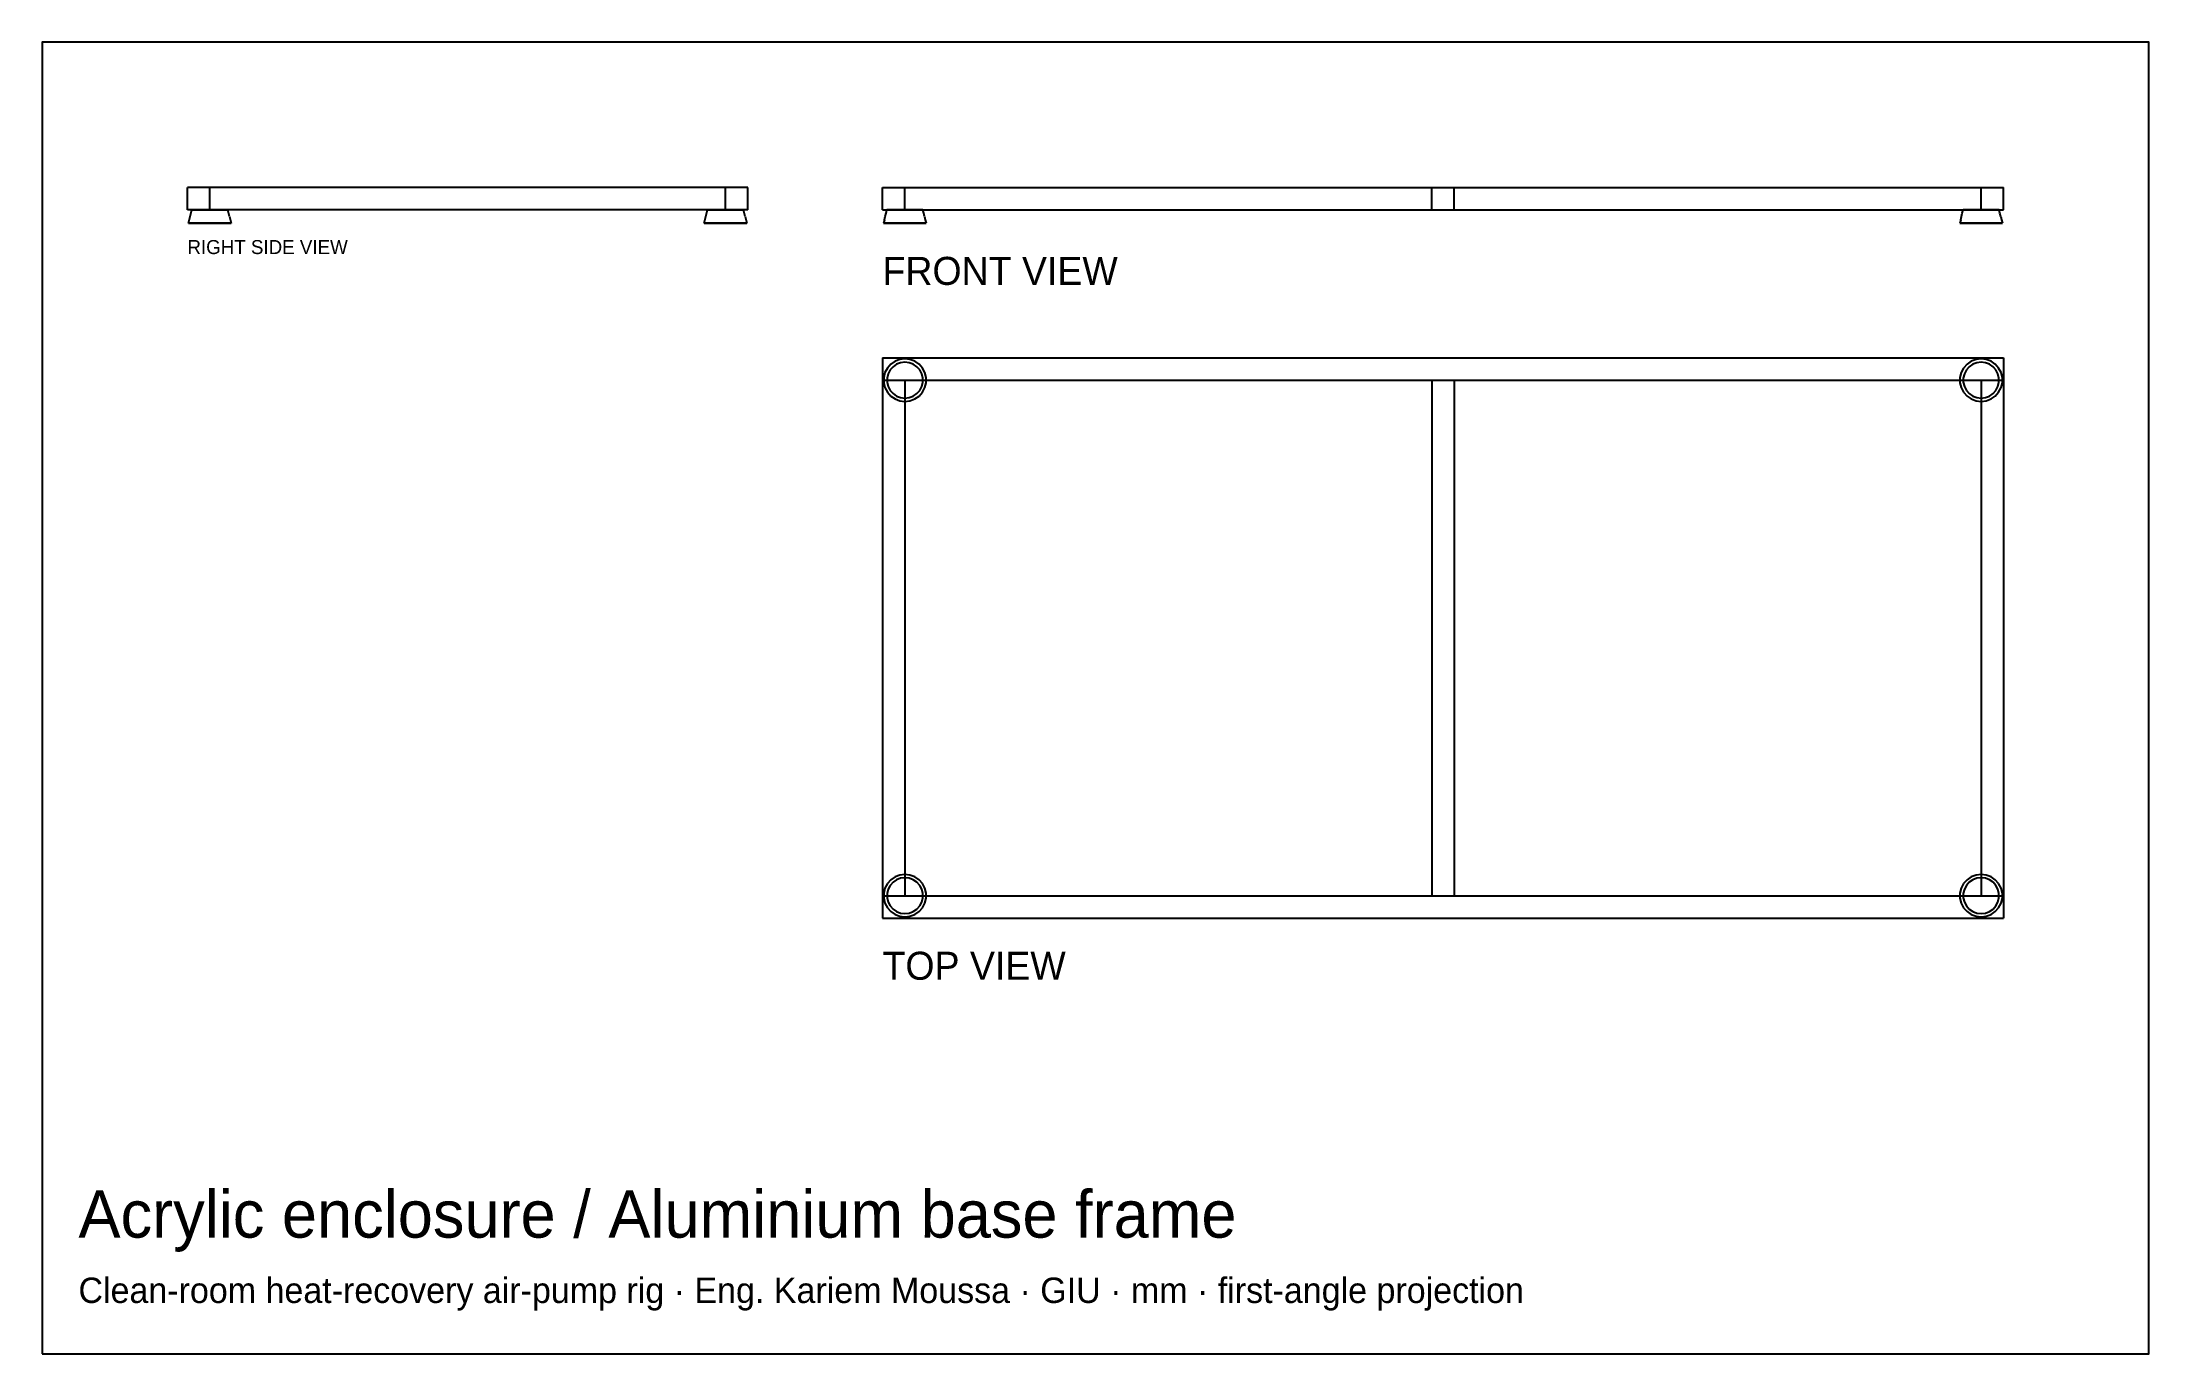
# Model space of a CAD drawing. Header units: millimetres. Extents: x -1250 to 630, y -1041 to 130.
import ezdxf

# ---------------------------------------------------------------- set-up
doc = ezdxf.new("R2010")
doc.units = ezdxf.units.MM
for name, color, linetype in [('BORDER', 7, 'Continuous'), ('HIDDEN', 8, 'Continuous'), ('TEXT', 5, 'Continuous'), ('VISIBLE', 7, 'Continuous')]:
    doc.layers.add(name, color=color, linetype=linetype)

msp = doc.modelspace()

# ---------------------------------------------------------------- linework, layer by layer
at = {"layer": 'BORDER'}
msp.add_lwpolyline([(-1249.6, -1040.8), (629.6, -1040.8), (629.6, 129.6), (-1249.6, 129.6)], close=True, dxfattribs=at)
at = {"layer": 'HIDDEN'}
for points in [[(-1100, 0), (-1120, 0)], [(-1120, -20), (-1120, 0)], [(-1100, -20), (-1100, 0)], [(-640, 0), (-1100, 0)], [(-1100, -20), (-1100, 0)], [(-640, 0), (-1100, 0)], [(-1100, -20), (-1100, 0)], [(-640, 0), (-1100, 0)], [(-1100, -20), (-1100, 0)], [(-640, 0), (-1100, 0)], [(-1100, -20), (-1100, 0)], [(-640, 0), (-1100, 0)], [(-1100, -20), (-1100, 0)], [(-620, 0), (-640, 0)], [(-640, -20), (-640, 0)], [(-640, -20), (-640, 0)], [(-640, -20), (-640, 0)], [(-640, -20), (-640, 0)], [(-640, -20), (-640, 0)], [(-640, -20), (-640, 0)], [(-620, -20), (-620, 0)], [(-500, 0), (500, 0)], [(-500, 0), (500, 0)], [(-500, -20), (-500, 0)], [(-500, -20), (-500, 0)], [(-500, 0), (500, 0)], [(-500, -20), (-500, 0)], [(-500, 0), (-480, 0)], [(-500, 0), (-480, 0)], [(-500, -20), (-500, 0)], [(-500, -20), (-500, 0)], [(-480, -20), (-480, 0)], [(-480, -20), (-480, 0)], [(-10, 0), (10, 0)], [(-10, 0), (10, 0)], [(-10, -20), (-10, 0)], [(-10, -20), (-10, 0)], [(10, -20), (10, 0)], [(10, -20), (10, 0)], [(480, 0), (500, 0)], [(480, 0), (500, 0)], [(480, -20), (480, 0)], [(480, -20), (480, 0)], [(500, -20), (500, 0)], [(500, -20), (500, 0)], [(500, -20), (500, 0)], [(500, -20), (500, 0)], [(500, -20), (500, 0)], [(-1100, -20), (-1120, -20)], [(-1119, -32), (-1117.5, -26)], [(-1118.4, -32), (-1119, -32)], [(-1119, -32), (-1118.4, -32)], [(-1118.4, -32), (-1119, -32)], [(-1116.8, -32), (-1118.4, -32)], [(-1118.4, -32), (-1116.8, -32)], [(-1116.8, -32), (-1118.4, -32)], [(-1117.5, -26), (-1116, -20)], [(-1114.2, -32), (-1116.8, -32)], [(-1116.8, -32), (-1114.2, -32)], [(-1114.2, -32), (-1116.8, -32)], [(-1115.5, -20), (-1116, -20)], [(-1116, -20), (-1115.5, -20)], [(-1115.5, -20), (-1116, -20)], [(-1116, -20), (-1115.5, -20)], [(-1114.2, -20), (-1115.5, -20)], [(-1115.5, -20), (-1114.2, -20)], [(-1114.2, -20), (-1115.5, -20)], [(-1115.5, -20), (-1114.2, -20)], [(-1112, -20), (-1114.2, -20)], [(-1114.2, -20), (-1112, -20)], [(-1112, -20), (-1114.2, -20)], [(-1114.2, -20), (-1112, -20)], [(-1110.8, -32), (-1114.2, -32)], [(-1114.2, -32), (-1110.8, -32)], [(-1110.8, -32), (-1114.2, -32)], [(-1109.1, -20), (-1112, -20)], [(-1112, -20), (-1109.1, -20)], [(-1109.1, -20), (-1112, -20)], [(-1112, -20), (-1109.1, -20)], [(-1106.7, -32), (-1110.8, -32)], [(-1110.8, -32), (-1106.7, -32)], [(-1106.7, -32), (-1110.8, -32)], [(-1105.7, -20), (-1109.1, -20)], [(-1109.1, -20), (-1105.7, -20)], [(-1105.7, -20), (-1109.1, -20)], [(-1109.1, -20), (-1105.7, -20)], [(-1102.3, -32), (-1106.7, -32)], [(-1106.7, -32), (-1102.3, -32)], [(-1102.3, -32), (-1106.7, -32)], [(-1101.9, -20), (-1105.7, -20)], [(-1105.7, -20), (-1101.9, -20)], [(-1101.9, -20), (-1105.7, -20)], [(-1105.7, -20), (-1101.9, -20)], [(-1097.7, -32), (-1102.3, -32)], [(-1102.3, -32), (-1097.7, -32)], [(-1097.7, -32), (-1102.3, -32)], [(-1098.1, -20), (-1101.9, -20)], [(-1101.9, -20), (-1098.1, -20)], [(-1098.1, -20), (-1101.9, -20)], [(-1101.9, -20), (-1098.1, -20)], [(-640, -20), (-1100, -20)], [(-640, -20), (-1100, -20)], [(-640, -20), (-1100, -20)], [(-640, -20), (-1100, -20)], [(-640, -20), (-1100, -20)], [(-1094.3, -20), (-1098.1, -20)], [(-1098.1, -20), (-1094.3, -20)], [(-1094.3, -20), (-1098.1, -20)], [(-1098.1, -20), (-1094.3, -20)], [(-1093.3, -32), (-1097.7, -32)], [(-1097.7, -32), (-1093.3, -32)], [(-1093.3, -32), (-1097.7, -32)], [(-1090.9, -20), (-1094.3, -20)], [(-1094.3, -20), (-1090.9, -20)], [(-1090.9, -20), (-1094.3, -20)], [(-1094.3, -20), (-1090.9, -20)], [(-1089.2, -32), (-1093.3, -32)], [(-1093.3, -32), (-1089.2, -32)], [(-1089.2, -32), (-1093.3, -32)], [(-1088, -20), (-1090.9, -20)], [(-1090.9, -20), (-1088, -20)], [(-1088, -20), (-1090.9, -20)], [(-1090.9, -20), (-1088, -20)], [(-1085.8, -32), (-1089.2, -32)], [(-1089.2, -32), (-1085.8, -32)], [(-1085.8, -32), (-1089.2, -32)], [(-1085.8, -20), (-1088, -20)], [(-1088, -20), (-1085.8, -20)], [(-1085.8, -20), (-1088, -20)], [(-1088, -20), (-1085.8, -20)], [(-1084.5, -20), (-1085.8, -20)], [(-1085.8, -20), (-1084.5, -20)], [(-1084.5, -20), (-1085.8, -20)], [(-1085.8, -20), (-1084.5, -20)], [(-1083.2, -32), (-1085.8, -32)], [(-1085.8, -32), (-1083.2, -32)], [(-1083.2, -32), (-1085.8, -32)], [(-1084, -20), (-1084.5, -20)], [(-1084.5, -20), (-1084, -20)], [(-1084, -20), (-1084.5, -20)], [(-1084.5, -20), (-1084, -20)], [(-1081.6, -32), (-1083.2, -32)], [(-1083.2, -32), (-1081.6, -32)], [(-1081.6, -32), (-1083.2, -32)], [(-1081, -32), (-1081.6, -32)], [(-1081.6, -32), (-1081, -32)], [(-1081, -32), (-1081.6, -32)], [(-659, -32), (-657.5, -26)], [(-658.4, -32), (-659, -32)], [(-659, -32), (-658.4, -32)], [(-658.4, -32), (-659, -32)], [(-656.8, -32), (-658.4, -32)], [(-658.4, -32), (-656.8, -32)], [(-656.8, -32), (-658.4, -32)], [(-657.5, -26), (-656, -20)], [(-654.2, -32), (-656.8, -32)], [(-656.8, -32), (-654.2, -32)], [(-654.2, -32), (-656.8, -32)], [(-655.5, -20), (-656, -20)], [(-656, -20), (-655.5, -20)], [(-655.5, -20), (-656, -20)], [(-656, -20), (-655.5, -20)], [(-654.2, -20), (-655.5, -20)], [(-655.5, -20), (-654.2, -20)], [(-654.2, -20), (-655.5, -20)], [(-655.5, -20), (-654.2, -20)], [(-652, -20), (-654.2, -20)], [(-654.2, -20), (-652, -20)], [(-652, -20), (-654.2, -20)], [(-654.2, -20), (-652, -20)], [(-650.8, -32), (-654.2, -32)], [(-654.2, -32), (-650.8, -32)], [(-650.8, -32), (-654.2, -32)], [(-649.1, -20), (-652, -20)], [(-652, -20), (-649.1, -20)], [(-649.1, -20), (-652, -20)], [(-652, -20), (-649.1, -20)], [(-646.7, -32), (-650.8, -32)], [(-650.8, -32), (-646.7, -32)], [(-646.7, -32), (-650.8, -32)], [(-645.7, -20), (-649.1, -20)], [(-649.1, -20), (-645.7, -20)], [(-645.7, -20), (-649.1, -20)], [(-649.1, -20), (-645.7, -20)], [(-642.3, -32), (-646.7, -32)], [(-646.7, -32), (-642.3, -32)], [(-642.3, -32), (-646.7, -32)], [(-641.9, -20), (-645.7, -20)], [(-645.7, -20), (-641.9, -20)], [(-641.9, -20), (-645.7, -20)], [(-645.7, -20), (-641.9, -20)], [(-637.7, -32), (-642.3, -32)], [(-642.3, -32), (-637.7, -32)], [(-637.7, -32), (-642.3, -32)], [(-638.1, -20), (-641.9, -20)], [(-641.9, -20), (-638.1, -20)], [(-638.1, -20), (-641.9, -20)], [(-641.9, -20), (-638.1, -20)], [(-620, -20), (-640, -20)], [(-634.3, -20), (-638.1, -20)], [(-638.1, -20), (-634.3, -20)], [(-634.3, -20), (-638.1, -20)], [(-638.1, -20), (-634.3, -20)], [(-633.3, -32), (-637.7, -32)], [(-637.7, -32), (-633.3, -32)], [(-633.3, -32), (-637.7, -32)], [(-630.9, -20), (-634.3, -20)], [(-634.3, -20), (-630.9, -20)], [(-630.9, -20), (-634.3, -20)], [(-634.3, -20), (-630.9, -20)], [(-629.2, -32), (-633.3, -32)], [(-633.3, -32), (-629.2, -32)], [(-629.2, -32), (-633.3, -32)], [(-628, -20), (-630.9, -20)], [(-630.9, -20), (-628, -20)], [(-628, -20), (-630.9, -20)], [(-630.9, -20), (-628, -20)], [(-625.8, -32), (-629.2, -32)], [(-629.2, -32), (-625.8, -32)], [(-625.8, -32), (-629.2, -32)], [(-625.8, -20), (-628, -20)], [(-628, -20), (-625.8, -20)], [(-625.8, -20), (-628, -20)], [(-628, -20), (-625.8, -20)], [(-624.5, -20), (-625.8, -20)], [(-625.8, -20), (-624.5, -20)], [(-624.5, -20), (-625.8, -20)], [(-625.8, -20), (-624.5, -20)], [(-623.2, -32), (-625.8, -32)], [(-625.8, -32), (-623.2, -32)], [(-623.2, -32), (-625.8, -32)], [(-624, -20), (-624.5, -20)], [(-624.5, -20), (-624, -20)], [(-624, -20), (-624.5, -20)], [(-624.5, -20), (-624, -20)], [(-621.6, -32), (-623.2, -32)], [(-623.2, -32), (-621.6, -32)], [(-621.6, -32), (-623.2, -32)], [(-621, -32), (-621.6, -32)], [(-621.6, -32), (-621, -32)], [(-621, -32), (-621.6, -32)], [(-500, -20), (500, -20)], [(-500, -20), (500, -20)], [(-500, -20), (500, -20)], [(-500, -20), (-480, -20)], [(-500, -20), (-480, -20)], [(-499, -32), (-498.9, -32)], [(-498.9, -32), (-499, -32)], [(-498.9, -32), (-499, -32)], [(-498.9, -32), (-497.8, -32)], [(-497.8, -32), (-498.9, -32)], [(-497.8, -32), (-498.9, -32)], [(-497.8, -32), (-495.6, -32)], [(-495.6, -32), (-497.8, -32)], [(-495.6, -32), (-497.8, -32)], [(-496, -20), (-495.9, -20)], [(-495.9, -20), (-496, -20)], [(-496, -20), (-495.9, -20)], [(-495.9, -20), (-496, -20)], [(-495.9, -20), (-495, -20)], [(-495, -20), (-495.9, -20)], [(-495.9, -20), (-495, -20)], [(-495, -20), (-495.9, -20)], [(-495.6, -32), (-492.6, -32)], [(-492.6, -32), (-495.6, -32)], [(-492.6, -32), (-495.6, -32)], [(-495, -20), (-493.2, -20)], [(-493.2, -20), (-495, -20)], [(-495, -20), (-493.2, -20)], [(-493.2, -20), (-495, -20)], [(-493.2, -20), (-490.6, -20)], [(-490.6, -20), (-493.2, -20)], [(-493.2, -20), (-490.6, -20)], [(-490.6, -20), (-493.2, -20)], [(-492.6, -32), (-488.8, -32)], [(-488.8, -32), (-492.6, -32)], [(-488.8, -32), (-492.6, -32)], [(-490.6, -20), (-487.4, -20)], [(-487.4, -20), (-490.6, -20)], [(-490.6, -20), (-487.4, -20)], [(-487.4, -20), (-490.6, -20)], [(-488.8, -32), (-484.5, -32)], [(-484.5, -32), (-488.8, -32)], [(-484.5, -32), (-488.8, -32)], [(-487.4, -20), (-483.8, -20)], [(-483.8, -20), (-487.4, -20)], [(-487.4, -20), (-483.8, -20)], [(-483.8, -20), (-487.4, -20)], [(-484.5, -32), (-480, -32)], [(-480, -32), (-484.5, -32)], [(-480, -32), (-484.5, -32)], [(-483.8, -20), (-480, -20)], [(-480, -20), (-483.8, -20)], [(-483.8, -20), (-480, -20)], [(-480, -20), (-483.8, -20)], [(-476.2, -20), (-480, -20)], [(-480, -20), (-476.2, -20)], [(-476.2, -20), (-480, -20)], [(-480, -20), (-476.2, -20)], [(-475.5, -32), (-480, -32)], [(-480, -32), (-475.5, -32)], [(-475.5, -32), (-480, -32)], [(-472.6, -20), (-476.2, -20)], [(-476.2, -20), (-472.6, -20)], [(-472.6, -20), (-476.2, -20)], [(-476.2, -20), (-472.6, -20)], [(-471.2, -32), (-475.5, -32)], [(-475.5, -32), (-471.2, -32)], [(-471.2, -32), (-475.5, -32)], [(-469.4, -20), (-472.6, -20)], [(-472.6, -20), (-469.4, -20)], [(-469.4, -20), (-472.6, -20)], [(-472.6, -20), (-469.4, -20)], [(-467.4, -32), (-471.2, -32)], [(-471.2, -32), (-467.4, -32)], [(-467.4, -32), (-471.2, -32)], [(-466.8, -20), (-469.4, -20)], [(-469.4, -20), (-466.8, -20)], [(-466.8, -20), (-469.4, -20)], [(-469.4, -20), (-466.8, -20)], [(-464.4, -32), (-467.4, -32)], [(-467.4, -32), (-464.4, -32)], [(-464.4, -32), (-467.4, -32)], [(-465, -20), (-466.8, -20)], [(-466.8, -20), (-465, -20)], [(-465, -20), (-466.8, -20)], [(-466.8, -20), (-465, -20)], [(-464.1, -20), (-465, -20)], [(-465, -20), (-464.1, -20)], [(-464.1, -20), (-465, -20)], [(-465, -20), (-464.1, -20)], [(-462.2, -32), (-464.4, -32)], [(-464.4, -32), (-462.2, -32)], [(-462.2, -32), (-464.4, -32)], [(-464, -20), (-464.1, -20)], [(-464.1, -20), (-464, -20)], [(-464, -20), (-464.1, -20)], [(-464.1, -20), (-464, -20)], [(-461.1, -32), (-462.2, -32)], [(-462.2, -32), (-461.1, -32)], [(-461.1, -32), (-462.2, -32)], [(-461, -32), (-461.1, -32)], [(-461.1, -32), (-461, -32)], [(-461, -32), (-461.1, -32)], [(-10, -20), (10, -20)], [(-10, -20), (10, -20)], [(461, -32), (461.1, -32)], [(461.1, -32), (461, -32)], [(461.1, -32), (461, -32)], [(461.1, -32), (462.2, -32)], [(462.2, -32), (461.1, -32)], [(462.2, -32), (461.1, -32)], [(462.2, -32), (464.4, -32)], [(464.4, -32), (462.2, -32)], [(464.4, -32), (462.2, -32)], [(464, -20), (464.1, -20)], [(464.1, -20), (464, -20)], [(464, -20), (464.1, -20)], [(464.1, -20), (464, -20)], [(464.1, -20), (465, -20)], [(465, -20), (464.1, -20)], [(464.1, -20), (465, -20)], [(465, -20), (464.1, -20)], [(464.4, -32), (467.4, -32)], [(467.4, -32), (464.4, -32)], [(467.4, -32), (464.4, -32)], [(465, -20), (466.8, -20)], [(466.8, -20), (465, -20)], [(465, -20), (466.8, -20)], [(466.8, -20), (465, -20)], [(466.8, -20), (469.4, -20)], [(469.4, -20), (466.8, -20)], [(466.8, -20), (469.4, -20)], [(469.4, -20), (466.8, -20)], [(467.4, -32), (471.2, -32)], [(471.2, -32), (467.4, -32)], [(471.2, -32), (467.4, -32)], [(469.4, -20), (472.6, -20)], [(472.6, -20), (469.4, -20)], [(469.4, -20), (472.6, -20)], [(472.6, -20), (469.4, -20)], [(471.2, -32), (475.5, -32)], [(475.5, -32), (471.2, -32)], [(475.5, -32), (471.2, -32)], [(472.6, -20), (476.2, -20)], [(476.2, -20), (472.6, -20)], [(472.6, -20), (476.2, -20)], [(476.2, -20), (472.6, -20)], [(475.5, -32), (480, -32)], [(480, -32), (475.5, -32)], [(480, -32), (475.5, -32)], [(476.2, -20), (480, -20)], [(480, -20), (476.2, -20)], [(476.2, -20), (480, -20)], [(480, -20), (476.2, -20)], [(480, -20), (500, -20)], [(480, -20), (500, -20)], [(483.8, -20), (480, -20)], [(480, -20), (483.8, -20)], [(483.8, -20), (480, -20)], [(480, -20), (483.8, -20)], [(484.5, -32), (480, -32)], [(480, -32), (484.5, -32)], [(484.5, -32), (480, -32)], [(487.4, -20), (483.8, -20)], [(483.8, -20), (487.4, -20)], [(487.4, -20), (483.8, -20)], [(483.8, -20), (487.4, -20)], [(488.8, -32), (484.5, -32)], [(484.5, -32), (488.8, -32)], [(488.8, -32), (484.5, -32)], [(490.6, -20), (487.4, -20)], [(487.4, -20), (490.6, -20)], [(490.6, -20), (487.4, -20)], [(487.4, -20), (490.6, -20)], [(492.6, -32), (488.8, -32)], [(488.8, -32), (492.6, -32)], [(492.6, -32), (488.8, -32)], [(493.2, -20), (490.6, -20)], [(490.6, -20), (493.2, -20)], [(493.2, -20), (490.6, -20)], [(490.6, -20), (493.2, -20)], [(495.6, -32), (492.6, -32)], [(492.6, -32), (495.6, -32)], [(495.6, -32), (492.6, -32)], [(495, -20), (493.2, -20)], [(493.2, -20), (495, -20)], [(495, -20), (493.2, -20)], [(493.2, -20), (495, -20)], [(495.9, -20), (495, -20)], [(495, -20), (495.9, -20)], [(495.9, -20), (495, -20)], [(495, -20), (495.9, -20)], [(497.8, -32), (495.6, -32)], [(495.6, -32), (497.8, -32)], [(497.8, -32), (495.6, -32)], [(496, -20), (495.9, -20)], [(495.9, -20), (496, -20)], [(496, -20), (495.9, -20)], [(495.9, -20), (496, -20)], [(498.9, -32), (497.8, -32)], [(497.8, -32), (498.9, -32)], [(498.9, -32), (497.8, -32)], [(499, -32), (498.9, -32)], [(498.9, -32), (499, -32)], [(499, -32), (498.9, -32)], [(-500, -152), (500, -152)], [(-500, -152), (-500, -172)], [(-497.8, -165.3), (-498.9, -169.7)], [(-495.6, -161.2), (-497.8, -165.3)], [(-495, -166.3), (-495.9, -170.1)], [(-492.6, -157.8), (-495.6, -161.2)], [(-493.2, -162.9), (-495, -166.3)], [(-490.6, -160), (-493.2, -162.9)], [(-488.8, -155.2), (-492.6, -157.8)], [(-487.4, -157.8), (-490.6, -160)], [(-484.5, -153.6), (-488.8, -155.2)], [(-483.8, -156.5), (-487.4, -157.8)], [(-480, -153), (-484.5, -153.6)], [(-480, -156), (-483.8, -156.5)], [(-475.5, -153.6), (-480, -153)], [(-476.2, -156.5), (-480, -156)], [(-472.6, -157.8), (-476.2, -156.5)], [(-471.2, -155.2), (-475.5, -153.6)], [(-469.4, -160), (-472.6, -157.8)], [(-467.4, -157.8), (-471.2, -155.2)], [(-466.8, -162.9), (-469.4, -160)], [(-464.4, -161.2), (-467.4, -157.8)], [(-465, -166.3), (-466.8, -162.9)], [(-464.1, -170.1), (-465, -166.3)], [(-462.2, -165.3), (-464.4, -161.2)], [(-461.1, -169.7), (-462.2, -165.3)], [(462.2, -165.3), (461.1, -169.7)], [(464.4, -161.2), (462.2, -165.3)], [(465, -166.3), (464.1, -170.1)], [(467.4, -157.8), (464.4, -161.2)], [(466.8, -162.9), (465, -166.3)], [(469.4, -160), (466.8, -162.9)], [(471.2, -155.2), (467.4, -157.8)], [(472.6, -157.8), (469.4, -160)], [(475.5, -153.6), (471.2, -155.2)], [(476.2, -156.5), (472.6, -157.8)], [(480, -153), (475.5, -153.6)], [(480, -156), (476.2, -156.5)], [(484.5, -153.6), (480, -153)], [(483.8, -156.5), (480, -156)], [(487.4, -157.8), (483.8, -156.5)], [(488.8, -155.2), (484.5, -153.6)], [(490.6, -160), (487.4, -157.8)], [(492.6, -157.8), (488.8, -155.2)], [(493.2, -162.9), (490.6, -160)], [(495.6, -161.2), (492.6, -157.8)], [(495, -166.3), (493.2, -162.9)], [(495.9, -170.1), (495, -166.3)], [(497.8, -165.3), (495.6, -161.2)], [(498.9, -169.7), (497.8, -165.3)], [(500, -152), (500, -172)], [(-500, -172), (500, -172)], [(-500, -172), (-480, -172)], [(-500, -172), (-500, -632)], [(-498.9, -169.7), (-498.9, -174.3)], [(-498.9, -174.3), (-497.8, -178.7)], [(-497.8, -178.7), (-495.6, -182.8)], [(-495.9, -170.1), (-495.9, -173.9)], [(-495.9, -173.9), (-495, -177.7)], [(-495.6, -182.8), (-492.6, -186.2)], [(-495, -177.7), (-493.2, -181.1)], [(-493.2, -181.1), (-490.6, -184)], [(-492.6, -186.2), (-488.8, -188.8)], [(-490.6, -184), (-487.4, -186.2)], [(-487.4, -186.2), (-483.8, -187.5)], [(-483.8, -187.5), (-480, -188)], [(-480, -172), (-480, -632)], [(-464.1, -172), (-464.1, -170.1)], [(-461.1, -172), (-461.1, -169.7)], [(-10, -172), (10, -172)], [(-10, -172), (-10, -632)], [(10, -172), (10, -632)], [(461.1, -169.7), (461.1, -172)], [(464.1, -170.1), (464.1, -172)], [(480, -172), (500, -172)], [(480, -172), (480, -632)], [(480, -188), (483.8, -187.5)], [(483.8, -187.5), (487.4, -186.2)], [(487.4, -186.2), (490.6, -184)], [(488.8, -188.8), (492.6, -186.2)], [(490.6, -184), (493.2, -181.1)], [(492.6, -186.2), (495.6, -182.8)], [(493.2, -181.1), (495, -177.7)], [(495, -177.7), (495.9, -173.9)], [(495.6, -182.8), (497.8, -178.7)], [(495.9, -173.9), (495.9, -170.1)], [(497.8, -178.7), (498.9, -174.3)], [(498.9, -174.3), (498.9, -169.7)], [(500, -172), (500, -632)], [(-488.8, -188.8), (-484.5, -190.4)], [(-484.5, -190.4), (-480, -191)], [(480, -191), (484.5, -190.4)], [(484.5, -190.4), (488.8, -188.8)], [(-492.6, -617.8), (-495.6, -621.2)], [(-490.6, -620), (-493.2, -622.9)], [(-488.8, -615.2), (-492.6, -617.8)], [(-487.4, -617.8), (-490.6, -620)], [(-484.5, -613.6), (-488.8, -615.2)], [(-483.8, -616.5), (-487.4, -617.8)], [(-480, -613), (-484.5, -613.6)], [(-480, -616), (-483.8, -616.5)], [(484.5, -613.6), (480, -613)], [(483.8, -616.5), (480, -616)], [(487.4, -617.8), (483.8, -616.5)], [(488.8, -615.2), (484.5, -613.6)], [(490.6, -620), (487.4, -617.8)], [(492.6, -617.8), (488.8, -615.2)], [(493.2, -622.9), (490.6, -620)], [(495.6, -621.2), (492.6, -617.8)], [(-500, -632), (500, -632)], [(-500, -632), (-500, -652)], [(-500, -632), (-480, -632)], [(-497.8, -625.3), (-498.9, -629.7)], [(-498.9, -629.7), (-498.9, -634.3)], [(-498.9, -634.3), (-497.8, -638.7)], [(-495.6, -621.2), (-497.8, -625.3)], [(-497.8, -638.7), (-495.6, -642.8)], [(-495, -626.3), (-495.9, -630.1)], [(-495.9, -630.1), (-495.9, -633.9)], [(-495.9, -633.9), (-495, -637.7)], [(-493.2, -622.9), (-495, -626.3)], [(-495, -637.7), (-493.2, -641.1)], [(-466.8, -641.1), (-465, -637.7)], [(-465, -637.7), (-464.1, -633.9)], [(-464.4, -642.8), (-462.2, -638.7)], [(-464.1, -633.9), (-464.1, -632)], [(-462.2, -638.7), (-461.1, -634.3)], [(-461.1, -634.3), (-461.1, -632)], [(-10, -632), (10, -632)], [(461.1, -632), (461.1, -634.3)], [(461.1, -634.3), (462.2, -638.7)], [(462.2, -638.7), (464.4, -642.8)], [(464.1, -632), (464.1, -633.9)], [(464.1, -633.9), (465, -637.7)], [(465, -637.7), (466.8, -641.1)], [(480, -632), (500, -632)], [(495, -626.3), (493.2, -622.9)], [(493.2, -641.1), (495, -637.7)], [(495.9, -630.1), (495, -626.3)], [(495, -637.7), (495.9, -633.9)], [(497.8, -625.3), (495.6, -621.2)], [(495.6, -642.8), (497.8, -638.7)], [(495.9, -633.9), (495.9, -630.1)], [(498.9, -629.7), (497.8, -625.3)], [(497.8, -638.7), (498.9, -634.3)], [(498.9, -634.3), (498.9, -629.7)], [(500, -632), (500, -652)], [(-500, -652), (500, -652)], [(-495.6, -642.8), (-492.6, -646.2)], [(-493.2, -641.1), (-490.6, -644)], [(-492.6, -646.2), (-488.8, -648.8)], [(-490.6, -644), (-487.4, -646.2)], [(-488.8, -648.8), (-484.5, -650.4)], [(-487.4, -646.2), (-483.8, -647.5)], [(-484.5, -650.4), (-480, -651)], [(-483.8, -647.5), (-480, -648)], [(-480, -648), (-476.2, -647.5)], [(-480, -651), (-475.5, -650.4)], [(-476.2, -647.5), (-472.6, -646.2)], [(-475.5, -650.4), (-471.2, -648.8)], [(-472.6, -646.2), (-469.4, -644)], [(-471.2, -648.8), (-467.4, -646.2)], [(-469.4, -644), (-466.8, -641.1)], [(-467.4, -646.2), (-464.4, -642.8)], [(464.4, -642.8), (467.4, -646.2)], [(466.8, -641.1), (469.4, -644)], [(467.4, -646.2), (471.2, -648.8)], [(469.4, -644), (472.6, -646.2)], [(471.2, -648.8), (475.5, -650.4)], [(472.6, -646.2), (476.2, -647.5)], [(475.5, -650.4), (480, -651)], [(476.2, -647.5), (480, -648)], [(480, -648), (483.8, -647.5)], [(480, -651), (484.5, -650.4)], [(483.8, -647.5), (487.4, -646.2)], [(484.5, -650.4), (488.8, -648.8)], [(487.4, -646.2), (490.6, -644)], [(488.8, -648.8), (492.6, -646.2)], [(490.6, -644), (493.2, -641.1)], [(492.6, -646.2), (495.6, -642.8)]]:
    msp.add_lwpolyline(points, dxfattribs=at)
at = {"layer": 'VISIBLE'}
for points in [[(-1100, 0), (-1120, 0)], [(-1120, -20), (-1120, 0)], [(-1100, -20), (-1100, 0)], [(-640, 0), (-1100, 0)], [(-1100, -20), (-1100, 0)], [(-620, 0), (-640, 0)], [(-640, -20), (-640, 0)], [(-640, -20), (-640, 0)], [(-620, -20), (-620, 0)], [(-500, 0), (500, 0)], [(-500, -20), (-500, 0)], [(500, -20), (500, 0)], [(-1100, -20), (-1120, -20)], [(-1119, -32), (-1117.5, -26)], [(-1119, -32), (-1118.4, -32)], [(-1118.4, -32), (-1116.8, -32)], [(-1117.5, -26), (-1116, -20)], [(-1116.8, -32), (-1114.2, -32)], [(-1114.2, -32), (-1110.8, -32)], [(-1110.8, -32), (-1106.7, -32)], [(-1106.7, -32), (-1102.3, -32)], [(-1102.3, -32), (-1097.7, -32)], [(-640, -20), (-1100, -20)], [(-1097.7, -32), (-1093.3, -32)], [(-1093.3, -32), (-1089.2, -32)], [(-1089.2, -32), (-1085.8, -32)], [(-1085.8, -32), (-1083.2, -32)], [(-1082.5, -26), (-1084, -20)], [(-1083.2, -32), (-1081.6, -32)], [(-1082.5, -26), (-1081, -32)], [(-1081.6, -32), (-1081, -32)], [(-659, -32), (-657.5, -26)], [(-659, -32), (-658.4, -32)], [(-658.4, -32), (-656.8, -32)], [(-657.5, -26), (-656, -20)], [(-656.8, -32), (-654.2, -32)], [(-654.2, -32), (-650.8, -32)], [(-650.8, -32), (-646.7, -32)], [(-646.7, -32), (-642.3, -32)], [(-642.3, -32), (-637.7, -32)], [(-620, -20), (-640, -20)], [(-637.7, -32), (-633.3, -32)], [(-633.3, -32), (-629.2, -32)], [(-629.2, -32), (-625.8, -32)], [(-625.8, -32), (-623.2, -32)], [(-622.5, -26), (-624, -20)], [(-623.2, -32), (-621.6, -32)], [(-622.5, -26), (-621, -32)], [(-621.6, -32), (-621, -32)], [(-500, -20), (500, -20)], [(-498.2, -29), (-499, -32)], [(-499, -32), (-498.9, -32)], [(-498.9, -32), (-497.8, -32)], [(-498.2, -29), (-497.5, -26)], [(-497.8, -32), (-495.6, -32)], [(-497.5, -26), (-496.8, -23)], [(-496.8, -23), (-496, -20)], [(-495.6, -32), (-492.6, -32)], [(-492.6, -32), (-488.8, -32)], [(-488.8, -32), (-484.5, -32)], [(-484.5, -32), (-480, -32)], [(-480, -32), (-475.5, -32)], [(-475.5, -32), (-471.2, -32)], [(-471.2, -32), (-467.4, -32)], [(-467.4, -32), (-464.4, -32)], [(-464.4, -32), (-462.2, -32)], [(-463.2, -23), (-464, -20)], [(-462.5, -26), (-463.2, -23)], [(-462.5, -26), (-461.8, -29)], [(-462.2, -32), (-461.1, -32)], [(-461.8, -29), (-461, -32)], [(-461.1, -32), (-461, -32)], [(461.8, -29), (461, -32)], [(461, -32), (461.1, -32)], [(461.1, -32), (462.2, -32)], [(461.8, -29), (462.5, -26)], [(462.2, -32), (464.4, -32)], [(462.5, -26), (463.2, -23)], [(463.2, -23), (464, -20)], [(464.4, -32), (467.4, -32)], [(467.4, -32), (471.2, -32)], [(471.2, -32), (475.5, -32)], [(475.5, -32), (480, -32)], [(480, -32), (484.5, -32)], [(484.5, -32), (488.8, -32)], [(488.8, -32), (492.6, -32)], [(492.6, -32), (495.6, -32)], [(495.6, -32), (497.8, -32)], [(496.8, -23), (496, -20)], [(497.5, -26), (496.8, -23)], [(497.5, -26), (498.2, -29)], [(497.8, -32), (498.9, -32)], [(498.2, -29), (499, -32)], [(498.9, -32), (499, -32)], [(-500, -152), (500, -152)], [(-500, -152), (-500, -172)], [(500, -152), (500, -172)], [(-500, -172), (500, -172)], [(-500, -172), (-480, -172)], [(-500, -172), (-500, -632)], [(-480, -172), (-480, -632)], [(-480, -188), (-476.2, -187.5)], [(-476.2, -187.5), (-472.6, -186.2)], [(-472.6, -186.2), (-469.4, -184)], [(-471.2, -188.8), (-467.4, -186.2)], [(-469.4, -184), (-466.8, -181.1)], [(-467.4, -186.2), (-464.4, -182.8)], [(-466.8, -181.1), (-465, -177.7)], [(-465, -177.7), (-464.1, -173.9)], [(-464.4, -182.8), (-462.2, -178.7)], [(-464.1, -173.9), (-464.1, -172)], [(-462.2, -178.7), (-461.1, -174.3)], [(-461.1, -174.3), (-461.1, -172)], [(-10, -172), (10, -172)], [(-10, -172), (-10, -632)], [(10, -172), (10, -632)], [(461.1, -172), (461.1, -174.3)], [(461.1, -174.3), (462.2, -178.7)], [(462.2, -178.7), (464.4, -182.8)], [(464.1, -172), (464.1, -173.9)], [(464.1, -173.9), (465, -177.7)], [(464.4, -182.8), (467.4, -186.2)], [(465, -177.7), (466.8, -181.1)], [(466.8, -181.1), (469.4, -184)], [(467.4, -186.2), (471.2, -188.8)], [(469.4, -184), (472.6, -186.2)], [(472.6, -186.2), (476.2, -187.5)], [(476.2, -187.5), (480, -188)], [(480, -172), (500, -172)], [(480, -172), (480, -632)], [(500, -172), (500, -632)], [(-480, -191), (-475.5, -190.4)], [(-475.5, -190.4), (-471.2, -188.8)], [(471.2, -188.8), (475.5, -190.4)], [(475.5, -190.4), (480, -191)], [(-475.5, -613.6), (-480, -613)], [(-476.2, -616.5), (-480, -616)], [(-472.6, -617.8), (-476.2, -616.5)], [(-471.2, -615.2), (-475.5, -613.6)], [(-469.4, -620), (-472.6, -617.8)], [(-467.4, -617.8), (-471.2, -615.2)], [(-466.8, -622.9), (-469.4, -620)], [(-464.4, -621.2), (-467.4, -617.8)], [(467.4, -617.8), (464.4, -621.2)], [(469.4, -620), (466.8, -622.9)], [(471.2, -615.2), (467.4, -617.8)], [(472.6, -617.8), (469.4, -620)], [(475.5, -613.6), (471.2, -615.2)], [(476.2, -616.5), (472.6, -617.8)], [(480, -613), (475.5, -613.6)], [(480, -616), (476.2, -616.5)], [(-500, -632), (500, -632)], [(-500, -632), (-500, -652)], [(-500, -632), (-480, -632)], [(-465, -626.3), (-466.8, -622.9)], [(-464.1, -630.1), (-465, -626.3)], [(-462.2, -625.3), (-464.4, -621.2)], [(-464.1, -632), (-464.1, -630.1)], [(-461.1, -629.7), (-462.2, -625.3)], [(-461.1, -632), (-461.1, -629.7)], [(-10, -632), (10, -632)], [(462.2, -625.3), (461.1, -629.7)], [(461.1, -629.7), (461.1, -632)], [(464.4, -621.2), (462.2, -625.3)], [(465, -626.3), (464.1, -630.1)], [(464.1, -630.1), (464.1, -632)], [(466.8, -622.9), (465, -626.3)], [(480, -632), (500, -632)], [(500, -632), (500, -652)], [(-500, -652), (500, -652)]]:
    msp.add_lwpolyline(points, dxfattribs=at)

# ---------------------------------------------------------------- texts
at = {"layer": 'TEXT'}
for s, height, p in [('RIGHT SIDE VIEW', 12.5, (-1120, -59.5)), ('FRONT VIEW', 25, (-500, -87)), ('TOP VIEW', 25, (-500, -707)), ('Acrylic enclosure / Aluminium base frame', 42.12, (-1217.2, -937.1)), ('Clean-room heat-recovery air-pump rig · Eng. Kariem Moussa · GIU · mm · first-angle projection', 22.68, (-1217.2, -995.4))]:
    msp.add_text(s, height=height, dxfattribs=at).set_placement(p)

doc.saveas('drawing.dxf')
